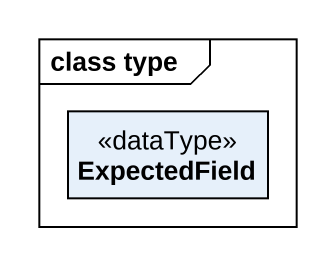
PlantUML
@startuml
mainframe class type
hide circle
hide empty members
class ExpectedField <<dataType>>
@enduml
